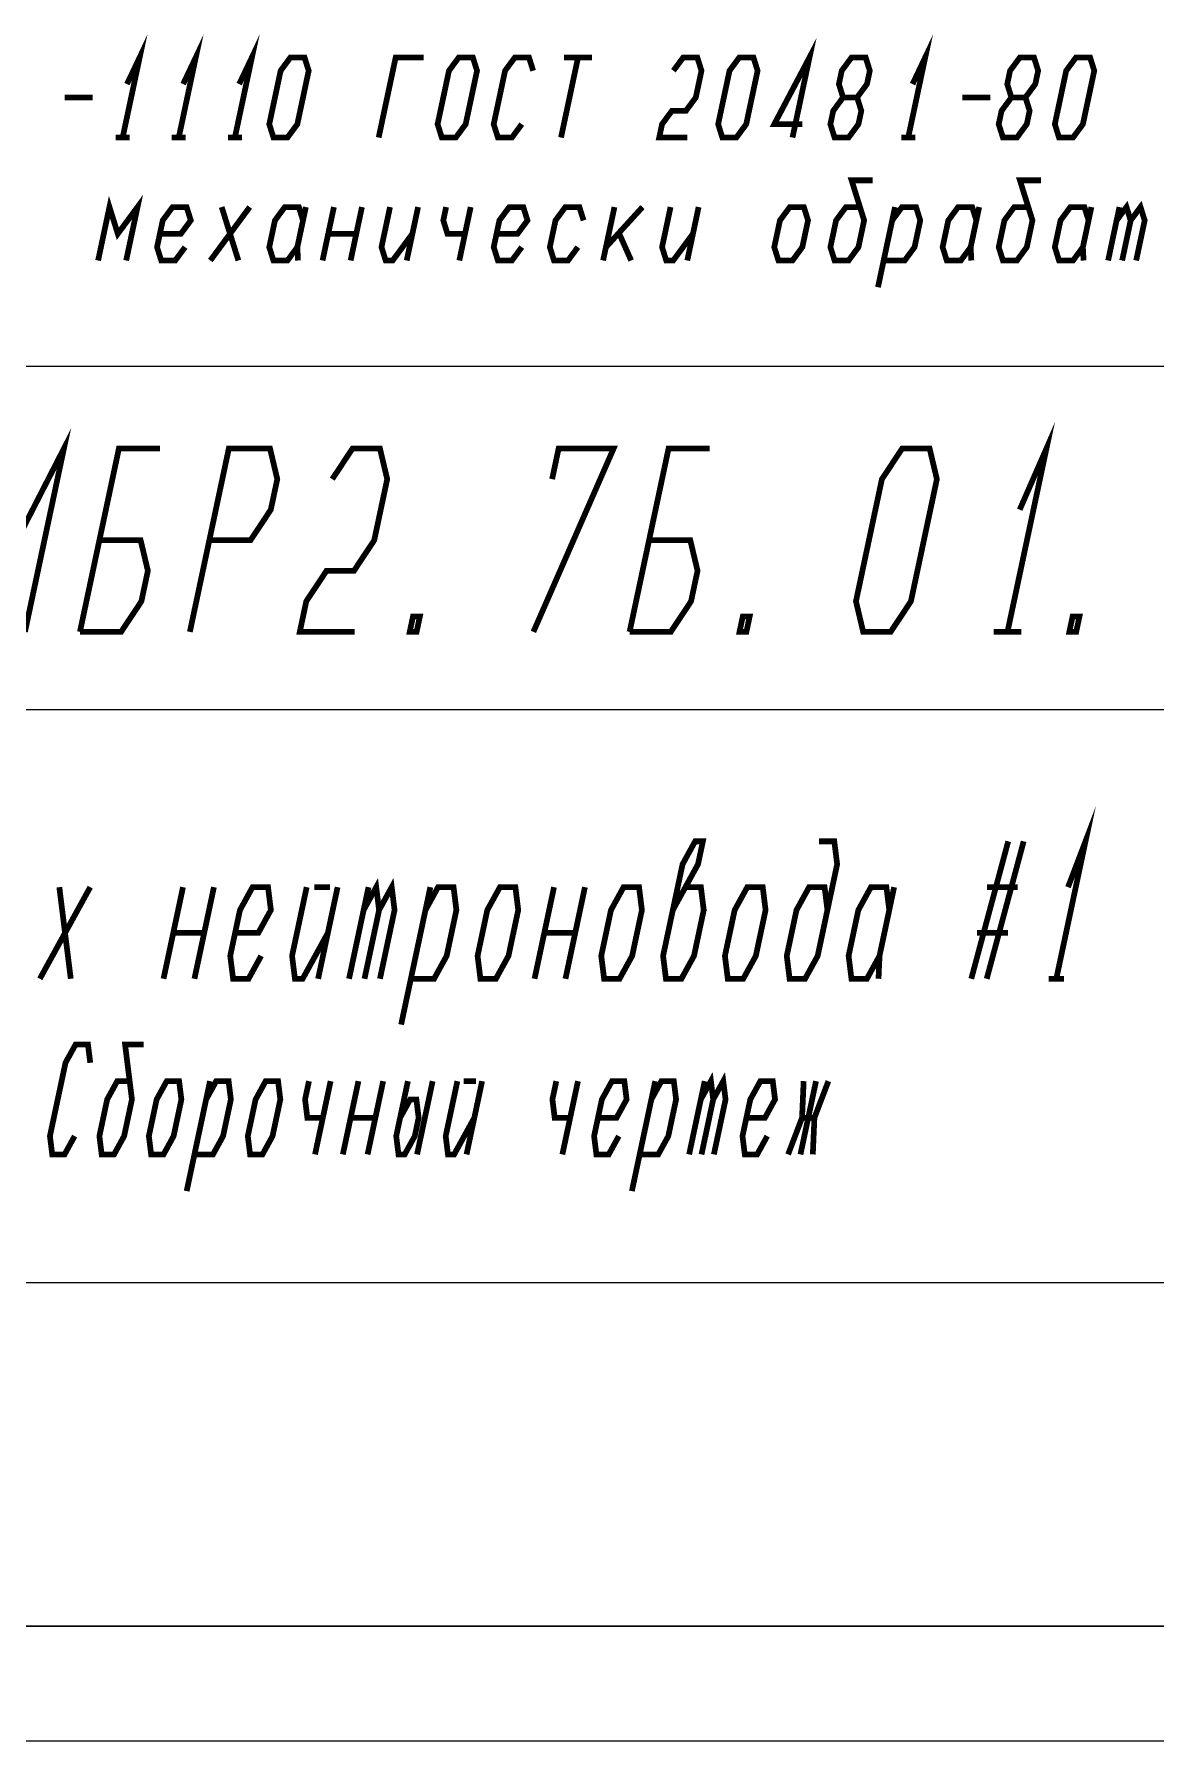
# Model space of a CAD drawing. Header units: millimetres. Extents: x 0 to 630, y 0 to 297.
# Drawn here: x 522.2 to 571.2, y 0 to 74.5 of the extents above; entities that cross this region are included whole.
import ezdxf

# ---------------------------------------------------------------- set-up
doc = ezdxf.new("R2010")
doc.units = ezdxf.units.MM
doc.header["$LTSCALE"] = 34.65
doc.layers.get('0').update_dxf_attribs({"linetype": 'CONTINUOUS'})

msp = doc.modelspace()

# ---------------------------------------------------------------- linework, layer by layer
at = {"color": 7, "linetype": 'CONTINUOUS'}
for p, q in [((625, 60), (440, 60)), ((625, 45), (440, 45)), ((625, 20), (440, 20)), ((20, 5), (625, 5)), ((625, 5), (440, 5)), ((0, 0), (630, 0))]:
    msp.add_line(p, q, dxfattribs=at)
at = {"color": 2, "linetype": 'CONTINUOUS', "const_width": 0.25}
for points in [[(531.1550995, 72.3222757), (531.7093103, 73.4889331), (530.9653766, 69.9889417)], [(526.2550653, 72.3222757), (526.8093146, 73.4889331), (526.0653809, 69.9889417)], [(528.7050824, 72.3222757), (529.2593317, 73.4889331), (528.5153595, 69.9889417)], [(555.3122388, 69.9889417), (556.0561725, 73.4889331), (554.5174713, 70.5722607), (555.7424799, 70.5722607)], [(560.5550739, 72.3222757), (561.1093231, 73.4889331), (560.365351, 69.9889417)], [(532.6497345, 69.9889417), (532.4674713, 70.5722607), (532.9634656, 72.9055948), (533.3937067, 73.4889331), (534.0061725, 73.4889331), (534.1884357, 72.9055948), (533.6924799, 70.5722607), (533.2622388, 69.9889417), (532.6497345, 69.9889417)], [(537.2434973, 69.9889417), (537.987431, 73.4889331), (539.2124396, 73.4889331)], [(539.9997473, 69.9889417), (539.8174841, 70.5722607), (540.3134399, 72.9055948), (540.743681, 73.4889331), (541.3561853, 73.4889331), (541.5384485, 72.9055948), (541.0424927, 70.5722607), (540.6122516, 69.9889417), (539.9997473, 69.9889417)], [(543.9884656, 72.9055948), (543.8062024, 73.4889331), (543.1936981, 73.4889331), (542.763457, 72.9055948), (542.2675012, 70.5722607), (542.449726, 69.9889417), (543.0622302, 69.9889417), (543.4924713, 70.5722607)], [(545.9499481, 73.4889331), (545.205976, 69.9889417)], [(545.3374438, 73.4889331), (546.5624524, 73.4889331)], [(550.1134314, 72.9055948), (550.5436725, 73.4889331), (551.1561768, 73.4889331), (551.3384399, 72.9055948), (551.090462, 71.7389374), (550.6602209, 71.1555991), (550.0477167, 71.1555991), (549.6174756, 70.5722607), (549.4935059, 69.9889417), (550.718476, 69.9889417)], [(552.2497559, 69.9889417), (552.0674927, 70.5722607), (552.5634485, 72.9055948), (552.9936896, 73.4889331), (553.6061938, 73.4889331), (553.788457, 72.9055948), (553.2925012, 70.5722607), (552.8622601, 69.9889417), (552.2497559, 69.9889417)], [(558.1342035, 71.7389374), (558.5644446, 72.3222757), (558.6884528, 72.9055948), (558.5061896, 73.4889331), (557.8936853, 73.4889331), (557.4634442, 72.9055948), (557.3394745, 72.3222757), (557.5216992, 71.7389374)], [(565.4842163, 71.7389374), (565.9144574, 72.3222757), (566.0384656, 72.9055948), (565.8562024, 73.4889331), (565.2436981, 73.4889331), (564.813457, 72.9055948), (564.6894489, 72.3222757), (564.871712, 71.7389374)], [(566.949743, 69.9889417), (566.7674799, 70.5722607), (567.2634357, 72.9055948), (567.6936768, 73.4889331), (568.306181, 73.4889331), (568.4884442, 72.9055948), (567.9924884, 70.5722607), (567.5622473, 69.9889417), (566.949743, 69.9889417)], [(523.527962, 71.7389374), (524.7529706, 71.7389374)], [(557.1497516, 69.9889417), (557.7622559, 69.9889417), (558.1924969, 70.5722607), (558.3164667, 71.1555991), (558.1342035, 71.7389374), (557.5216992, 71.7389374), (557.0914581, 71.1555991), (556.9674884, 70.5722607), (557.1497516, 69.9889417)], [(562.7279663, 71.7389374), (563.9529749, 71.7389374)], [(564.499726, 69.9889417), (565.1122302, 69.9889417), (565.5424713, 70.5722607), (565.6664795, 71.1555991), (565.4842163, 71.7389374), (564.871712, 71.7389374), (564.4414709, 71.1555991), (564.3175012, 70.5722607), (564.499726, 69.9889417)], [(525.7591095, 69.9889417), (526.3716138, 69.9889417)], [(528.2091266, 69.9889417), (528.8216309, 69.9889417)], [(530.6591052, 69.9889417), (531.2716095, 69.9889417)], [(560.059118, 69.9889417), (560.6716223, 69.9889417)], [(558.2582117, 66.954971), (557.6457074, 66.954971), (557.2154663, 66.3716519), (556.9674884, 65.2049753), (557.1497516, 64.6216562), (557.7622559, 64.6216562), (558.1924969, 65.2049753), (558.4404749, 66.3716519), (557.8936853, 68.1216476), (558.8124225, 68.1216476)], [(565.6082245, 66.954971), (564.9957202, 66.954971), (564.5654791, 66.3716519), (564.3175012, 65.2049753), (564.499726, 64.6216562), (565.1122302, 64.6216562), (565.5424713, 65.2049753), (565.7904492, 66.3716519), (565.2436981, 68.1216476), (566.1624353, 68.1216476)], [(524.9934888, 64.6216562), (525.4894446, 66.954971), (525.8539709, 65.7883136), (526.7144531, 66.954971), (526.2184973, 64.6216562)], [(527.6914838, 65.7883136), (528.6102209, 65.7883136), (529.040462, 66.3716519), (528.8581989, 66.954971), (528.2456946, 66.954971), (527.8154535, 66.3716519), (527.5674756, 65.2049753), (527.7497388, 64.6216562), (528.362243, 64.6216562), (528.7924841, 65.2049753)], [(529.8934845, 64.6216562), (531.6144489, 66.954971)], [(530.3894403, 66.954971), (531.118493, 64.6216562)], [(533.9404578, 66.3716519), (533.7581946, 66.954971), (533.1456903, 66.954971), (532.7154492, 66.3716519), (532.4674713, 65.2049753), (532.6497345, 64.6216562), (533.2622388, 64.6216562), (533.6924799, 65.2049753)], [(534.0644659, 66.954971), (533.6924799, 65.2049753), (533.7216266, 64.6216562)], [(534.7934802, 64.6216562), (535.2894745, 66.954971)], [(536.5144446, 66.954971), (536.0184888, 64.6216562)], [(537.7394531, 66.954971), (537.367467, 65.2049753), (537.5497302, 64.6216562), (537.8560016, 64.6216562), (538.7164838, 65.7883136)], [(538.9644617, 66.954971), (538.4685059, 64.6216562)], [(540.1894702, 66.954971), (540.065462, 66.3716519), (540.2477252, 65.7883136), (541.0133459, 65.7883136)], [(541.2613239, 66.954971), (540.765368, 64.6216562)], [(542.3914709, 65.7883136), (543.3102081, 65.7883136), (543.7404492, 66.3716519), (543.5582245, 66.954971), (542.9457202, 66.954971), (542.5154791, 66.3716519), (542.2675012, 65.2049753), (542.449726, 64.6216562), (543.0622302, 64.6216562), (543.4924713, 65.2049753)], [(546.1904663, 66.3716519), (546.0082031, 66.954971), (545.3956989, 66.954971), (544.9654578, 66.3716519), (544.7174799, 65.2049753), (544.899743, 64.6216562), (545.5122473, 64.6216562), (545.9424884, 65.2049753)], [(547.5394446, 66.954971), (547.0434888, 64.6216562)], [(547.1674969, 65.2049753), (548.7644531, 66.954971)], [(549.9894617, 66.954971), (549.6174756, 65.2049753), (549.7997388, 64.6216562), (550.1060101, 64.6216562), (550.9664923, 65.7883136)], [(551.2144702, 66.954971), (550.718476, 64.6216562)], [(554.5174713, 65.2049753), (554.6997345, 64.6216562), (555.3122388, 64.6216562), (555.7424799, 65.2049753), (555.9904578, 66.3716519), (555.8081946, 66.954971), (555.1956903, 66.954971), (554.7654492, 66.3716519), (554.5174713, 65.2049753)], [(559.0455194, 63.4549796), (559.7894531, 66.954971)], [(559.2934973, 64.6216562), (560.2122345, 64.6216562), (560.6424756, 65.2049753), (560.8904535, 66.3716519), (560.7081903, 66.954971), (560.0957245, 66.954971), (559.6654834, 66.3716519)], [(563.3404706, 66.3716519), (563.1582074, 66.954971), (562.5457031, 66.954971), (562.115462, 66.3716519), (561.8674841, 65.2049753), (562.0497473, 64.6216562), (562.6622516, 64.6216562), (563.0924927, 65.2049753)], [(563.4644403, 66.954971), (563.0924927, 65.2049753), (563.121601, 64.6216562)], [(568.2404663, 66.3716519), (568.0582031, 66.954971), (567.4456989, 66.954971), (567.0154578, 66.3716519), (566.7674799, 65.2049753), (566.949743, 64.6216562), (567.5622473, 64.6216562), (567.9924884, 65.2049753)], [(568.3644745, 66.954971), (567.9924884, 65.2049753), (568.0216351, 64.6216562)], [(569.0934888, 64.6216562), (569.5894446, 66.954971)], [(569.4654749, 66.3716519), (569.8957159, 66.954971), (570.0779791, 66.3716519), (569.705993, 64.6216562)], [(570.0779791, 66.3716519), (570.5082202, 66.954971), (570.6904834, 66.3716519), (570.3184973, 64.6216562)], [(535.0414581, 65.7883136), (536.2664667, 65.7883136)], [(547.7508545, 65.7883136), (548.2684973, 64.6216562)], [(565.2336237, 53.7439664), (566.4004541, 56.4106421), (564.6999847, 48.4106342)], [(521.1004395, 56.4106421), (519.4000085, 48.4106342), (523.5004687, 56.4106421), (521.7999994, 48.4106342)], [(524.1999902, 48.4106342), (525.9004596, 56.4106421), (527.7004431, 56.4106421)], [(529.0000104, 48.4106342), (530.7004413, 56.4106421), (532.5004633, 56.4106421), (532.8170398, 55.0773138), (532.5336475, 53.7439664), (531.6502094, 52.4106381), (529.8502258, 52.4106381)], [(535.2170306, 55.0773138), (536.1004688, 56.4106421), (537.3004449, 56.4106421), (537.6170599, 55.0773138), (537.0502368, 52.4106381), (536.1667987, 51.0773099), (534.9668225, 51.0773099), (534.0834229, 49.7439624), (533.7999921, 48.4106342), (536.1999829, 48.4106342)], [(544.0000012, 48.4106342), (547.5004541, 56.4106421), (545.1004633, 56.4106421), (544.8170325, 55.0773138)], [(548.200014, 48.4106342), (549.9004449, 56.4106421), (551.7004669, 56.4106421)], [(558.3999847, 48.4106342), (558.0834082, 49.7439624), (559.2170544, 55.0773138), (560.1004541, 56.4106421), (561.3004688, 56.4106421), (561.6170453, 55.0773138), (560.483399, 49.7439624), (559.5999994, 48.4106342), (558.3999847, 48.4106342)], [(524.1999902, 48.4106342), (526.0000122, 48.4106342), (526.8834119, 49.7439624), (527.1668042, 51.0773099), (526.8502277, 52.4106381), (525.0502441, 52.4106381)], [(548.200014, 48.4106342), (549.9999976, 48.4106342), (550.8833972, 49.7439624), (551.166828, 51.0773099), (550.850213, 52.4106381), (549.0502295, 52.4106381)], [(538.9000159, 48.4106342), (538.6000122, 48.4106342), (538.7417084, 49.0772983), (539.041712, 49.0772983), (538.9000159, 48.4106342)], [(553.2999994, 48.4106342), (552.9999957, 48.4106342), (553.1416919, 49.0772983), (553.4416956, 49.0772983), (553.2999994, 48.4106342)], [(567.6999829, 48.4106342), (567.4000177, 48.4106342), (567.5417139, 49.0772983), (567.8417175, 49.0772983), (567.6999829, 48.4106342)], [(564.1000159, 48.4106342), (565.2999921, 48.4106342)], [(567.3439929, 37.2667593), (568.1065759, 39.2667517), (566.8312335, 33.2667554)], [(550.0876685, 36.2667535), (551.1877844, 38.2667555), (551.4003479, 39.2667517), (551.0628534, 39.2667517), (550.5127954, 38.2667555), (549.6625415, 34.2667516), (549.787511, 33.2667554), (550.4625, 33.2667554), (551.012558, 34.2667516), (551.4376849, 36.2667535), (551.3127155, 37.2667593), (550.6377264, 37.2667593)], [(556.837674, 36.2667535), (556.7127429, 37.2667593), (556.0377155, 37.2667593), (555.4876575, 36.2667535), (555.062569, 34.2667516), (555.1875, 33.2667554), (555.862489, 33.2667554), (556.412547, 34.2667516), (557.2628009, 38.2667555), (557.1378314, 39.2667517), (556.4628424, 39.2667517)], [(563.1187555, 33.2667554), (564.7315924, 39.2667517)], [(563.7937445, 33.2667554), (565.4065814, 39.2667517)], [(522.4499945, 33.2667554), (524.6502264, 37.2667593)], [(523.30021, 37.2667593), (523.800011, 33.2667554)], [(527.8499835, 33.2667554), (528.7002374, 37.2667593)], [(530.0502155, 37.2667593), (529.2, 33.2667554)], [(530.975105, 35.2667574), (531.987627, 35.2667574), (532.5376849, 36.2667535), (532.4127155, 37.2667593), (531.7377264, 37.2667593), (531.1876685, 36.2667535), (530.7625415, 34.2667516), (530.887511, 33.2667554), (531.5625, 33.2667554), (532.112558, 34.2667516)], [(534.1002264, 37.2667593), (533.4625745, 34.2667516), (533.5875055, 33.2667554), (533.925, 33.2667554), (535.025116, 35.2667574)], [(534.4377209, 37.2667593), (535.11271, 37.2667593)], [(535.4502429, 37.2667593), (534.599989, 33.2667554)], [(535.9500055, 33.2667554), (536.8002209, 37.2667593)], [(536.5876575, 36.2667535), (537.1377155, 37.2667593), (537.2626849, 36.2667535), (536.6249945, 33.2667554)], [(537.2626849, 36.2667535), (537.8127429, 37.2667593), (537.937674, 36.2667535), (537.2999835, 33.2667554)], [(538.224873, 31.2667534), (539.5002155, 37.2667593)], [(538.65, 33.2667554), (539.6624835, 33.2667554), (540.2125415, 34.2667516), (540.6376685, 36.2667535), (540.5127374, 37.2667593), (539.83771, 37.2667593), (539.287652, 36.2667535)], [(541.562558, 34.2667516), (541.687489, 33.2667554), (542.3625165, 33.2667554), (542.9125745, 34.2667516), (543.337663, 36.2667535), (543.2127319, 37.2667593), (542.5377429, 37.2667593), (541.9876849, 36.2667535), (541.562558, 34.2667516)], [(544.049989, 33.2667554), (544.9002429, 37.2667593)], [(546.2502209, 37.2667593), (545.4000055, 33.2667554)], [(546.962547, 34.2667516), (547.0875165, 33.2667554), (547.7625055, 33.2667554), (548.3125635, 34.2667516), (548.737652, 36.2667535), (548.6127209, 37.2667593), (547.9377319, 37.2667593), (547.387674, 36.2667535), (546.962547, 34.2667516)], [(552.3625745, 34.2667516), (552.4875055, 33.2667554), (553.1624945, 33.2667554), (553.7125525, 34.2667516), (554.1376794, 36.2667535), (554.01271, 37.2667593), (553.3377209, 37.2667593), (552.787663, 36.2667535), (552.3625745, 34.2667516)], [(559.5376685, 36.2667535), (559.4127374, 37.2667593), (558.73771, 37.2667593), (558.187652, 36.2667535), (557.7625635, 34.2667516), (557.8874945, 33.2667554), (558.5624835, 33.2667554), (559.1125415, 34.2667516)], [(559.7502319, 37.2667593), (559.1125415, 34.2667516), (559.0687445, 33.2667554)], [(563.8002429, 37.2667593), (565.1502209, 37.2667593)], [(528.2751105, 35.2667574), (529.625127, 35.2667574)], [(544.475116, 35.2667574), (545.825094, 35.2667574)], [(563.375116, 35.2667574), (564.725094, 35.2667574)], [(566.493739, 33.2667554), (567.1687665, 33.2667554)], [(524.6502264, 29.5991991), (524.5502893, 30.3992056), (524.0102673, 30.3992056), (523.5702209, 29.5991991), (522.8900409, 26.3992017), (522.9900165, 25.5992047), (523.53, 25.5992047), (523.9700464, 26.3992017)], [(526.370191, 28.7992021), (525.8301691, 28.7992021), (525.3901227, 27.9992052), (525.0500519, 26.3992017), (525.149989, 25.5992047), (525.690011, 25.5992047), (526.1300574, 26.3992017), (526.4701282, 27.9992052), (526.1702783, 30.3992056), (526.9802728, 30.3992056)], [(551.3101392, 27.9992052), (551.7501855, 28.7992021), (551.8501227, 27.9992052), (551.3400165, 25.5992047)], [(551.8501227, 27.9992052), (552.2901691, 28.7992021), (552.3901447, 27.9992052), (551.88, 25.5992047)], [(527.2100629, 26.3992017), (527.31, 25.5992047), (527.8499835, 25.5992047), (528.2900299, 26.3992017), (528.6301392, 27.9992052), (528.5301636, 28.7992021), (527.9901801, 28.7992021), (527.5501337, 27.9992052), (527.2100629, 26.3992017)], [(528.8598907, 23.9992012), (529.8801801, 28.7992021)], [(529.2, 25.5992047), (530.0099945, 25.5992047), (530.4500409, 26.3992017), (530.7901501, 27.9992052), (530.6901746, 28.7992021), (530.150191, 28.7992021), (529.7101447, 27.9992052)], [(531.5300464, 26.3992017), (531.6299835, 25.5992047), (532.1700055, 25.5992047), (532.6100519, 26.3992017), (532.9501227, 27.9992052), (532.8501855, 28.7992021), (532.3101636, 28.7992021), (531.8701172, 27.9992052), (531.5300464, 26.3992017)], [(534.2001636, 28.7992021), (534.0301282, 27.9992052), (534.1301038, 27.1991986), (534.8050928, 27.1991986)], [(535.1451636, 28.7992021), (534.4649835, 25.5992047)], [(535.6799945, 25.5992047), (536.3601746, 28.7992021)], [(537.4401801, 28.7992021), (536.76, 25.5992047)], [(538.5201855, 28.7992021), (538.0100409, 26.3992017), (538.1100165, 25.5992047), (538.379989, 25.5992047), (538.8200354, 26.3992017), (538.9901093, 27.1991986), (538.8901337, 27.9992052), (538.6201227, 27.9992052), (538.1800763, 27.1991986)], [(539.600191, 28.7992021), (538.920011, 25.5992047)], [(540.6801965, 28.7992021), (540.1700519, 26.3992017), (540.269989, 25.5992047), (540.54, 25.5992047), (541.4200928, 27.1991986)], [(540.9501691, 28.7992021), (541.490191, 28.7992021)], [(541.7601636, 28.7992021), (541.0799835, 25.5992047)], [(545.0001801, 28.7992021), (544.8301447, 27.9992052), (544.9300818, 27.1991986), (545.6051093, 27.1991986)], [(545.9451801, 28.7992021), (545.265, 25.5992047)], [(546.8200818, 27.1991986), (547.6300763, 27.1991986), (548.0701227, 27.9992052), (547.9701855, 28.7992021), (547.4301636, 28.7992021), (546.9901172, 27.9992052), (546.6500464, 26.3992017), (546.7499835, 25.5992047), (547.2900055, 25.5992047), (547.7300519, 26.3992017)], [(548.2999127, 23.9992012), (549.3201636, 28.7992021)], [(548.6399835, 25.5992047), (549.4500165, 25.5992047), (549.8900629, 26.3992017), (550.2301337, 27.9992052), (550.1301965, 28.7992021), (549.5901746, 28.7992021), (549.1501282, 27.9992052)], [(550.7999945, 25.5992047), (551.4801746, 28.7992021)], [(553.3000763, 27.1991986), (554.1101093, 27.1991986), (554.5501172, 27.9992052), (554.4501801, 28.7992021), (553.9101965, 28.7992021), (553.4701501, 27.9992052), (553.1300409, 26.3992017), (553.2300165, 25.5992047), (553.77, 25.5992047), (554.2100464, 26.3992017)], [(555.1200165, 25.5992047), (555.7300983, 27.1991986), (555.8001965, 28.7992021)], [(556.3401801, 28.7992021), (555.66, 25.5992047)], [(556.8801636, 28.7992021), (556.2700818, 27.1991986), (556.1999835, 25.5992047)], [(536.0201038, 27.1991986), (537.1001093, 27.1991986)], [(555.7300983, 27.1991986), (556.2700818, 27.1991986)]]:
    msp.add_lwpolyline(points, dxfattribs=at)

doc.saveas('drawing.dxf')
